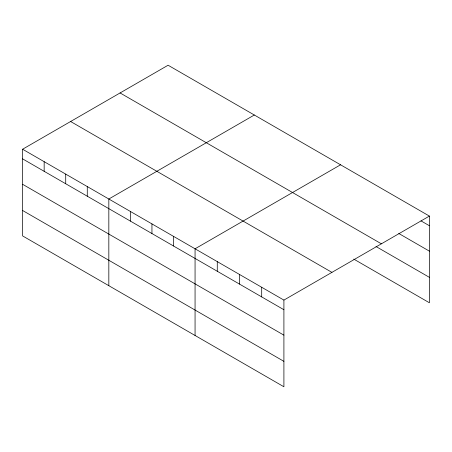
<?xml version="1.0" encoding="UTF-8"?>
<svg xmlns="http://www.w3.org/2000/svg" width="452" height="452" viewBox="0 0 452 452"><rect width="100%" height="100%" fill="white"/><g stroke="black" fill="none" stroke-linecap="round" stroke-linejoin="round"><path stroke-width="0.68" d="M283.907 335.158L283.907 300.094L22.6 149.228L22.6 235.91L283.907 386.771L283.907 335.158L22.6 184.292M353.763 259.103L429.4 302.772L429.4 216.09L168.093 65.229L22.6 149.228M254.323 115.011L108.83 199.01L108.83 285.692M340.554 164.799L195.061 248.798L195.061 335.48M283.907 300.094L429.4 216.09M420.998 220.881L429.4 225.734M398.783 233.481L429.4 251.154M120.079 92.948L381.386 243.814M375.974 246.504L429.4 277.347M70.614 121.509L331.921 272.37M22.6 158.867L283.907 309.733M22.6 210.485L283.907 361.351M261.697 287.269L261.697 296.907M239.487 274.443L239.487 284.088M217.276 261.623L217.276 271.262M173.506 236.351L173.506 245.995M151.945 223.904L151.945 233.548M130.391 211.457L130.391 221.101M87.276 186.569L87.276 196.208M65.715 174.122L65.715 183.761M44.16 161.675L44.16 171.314"/></g></svg>
